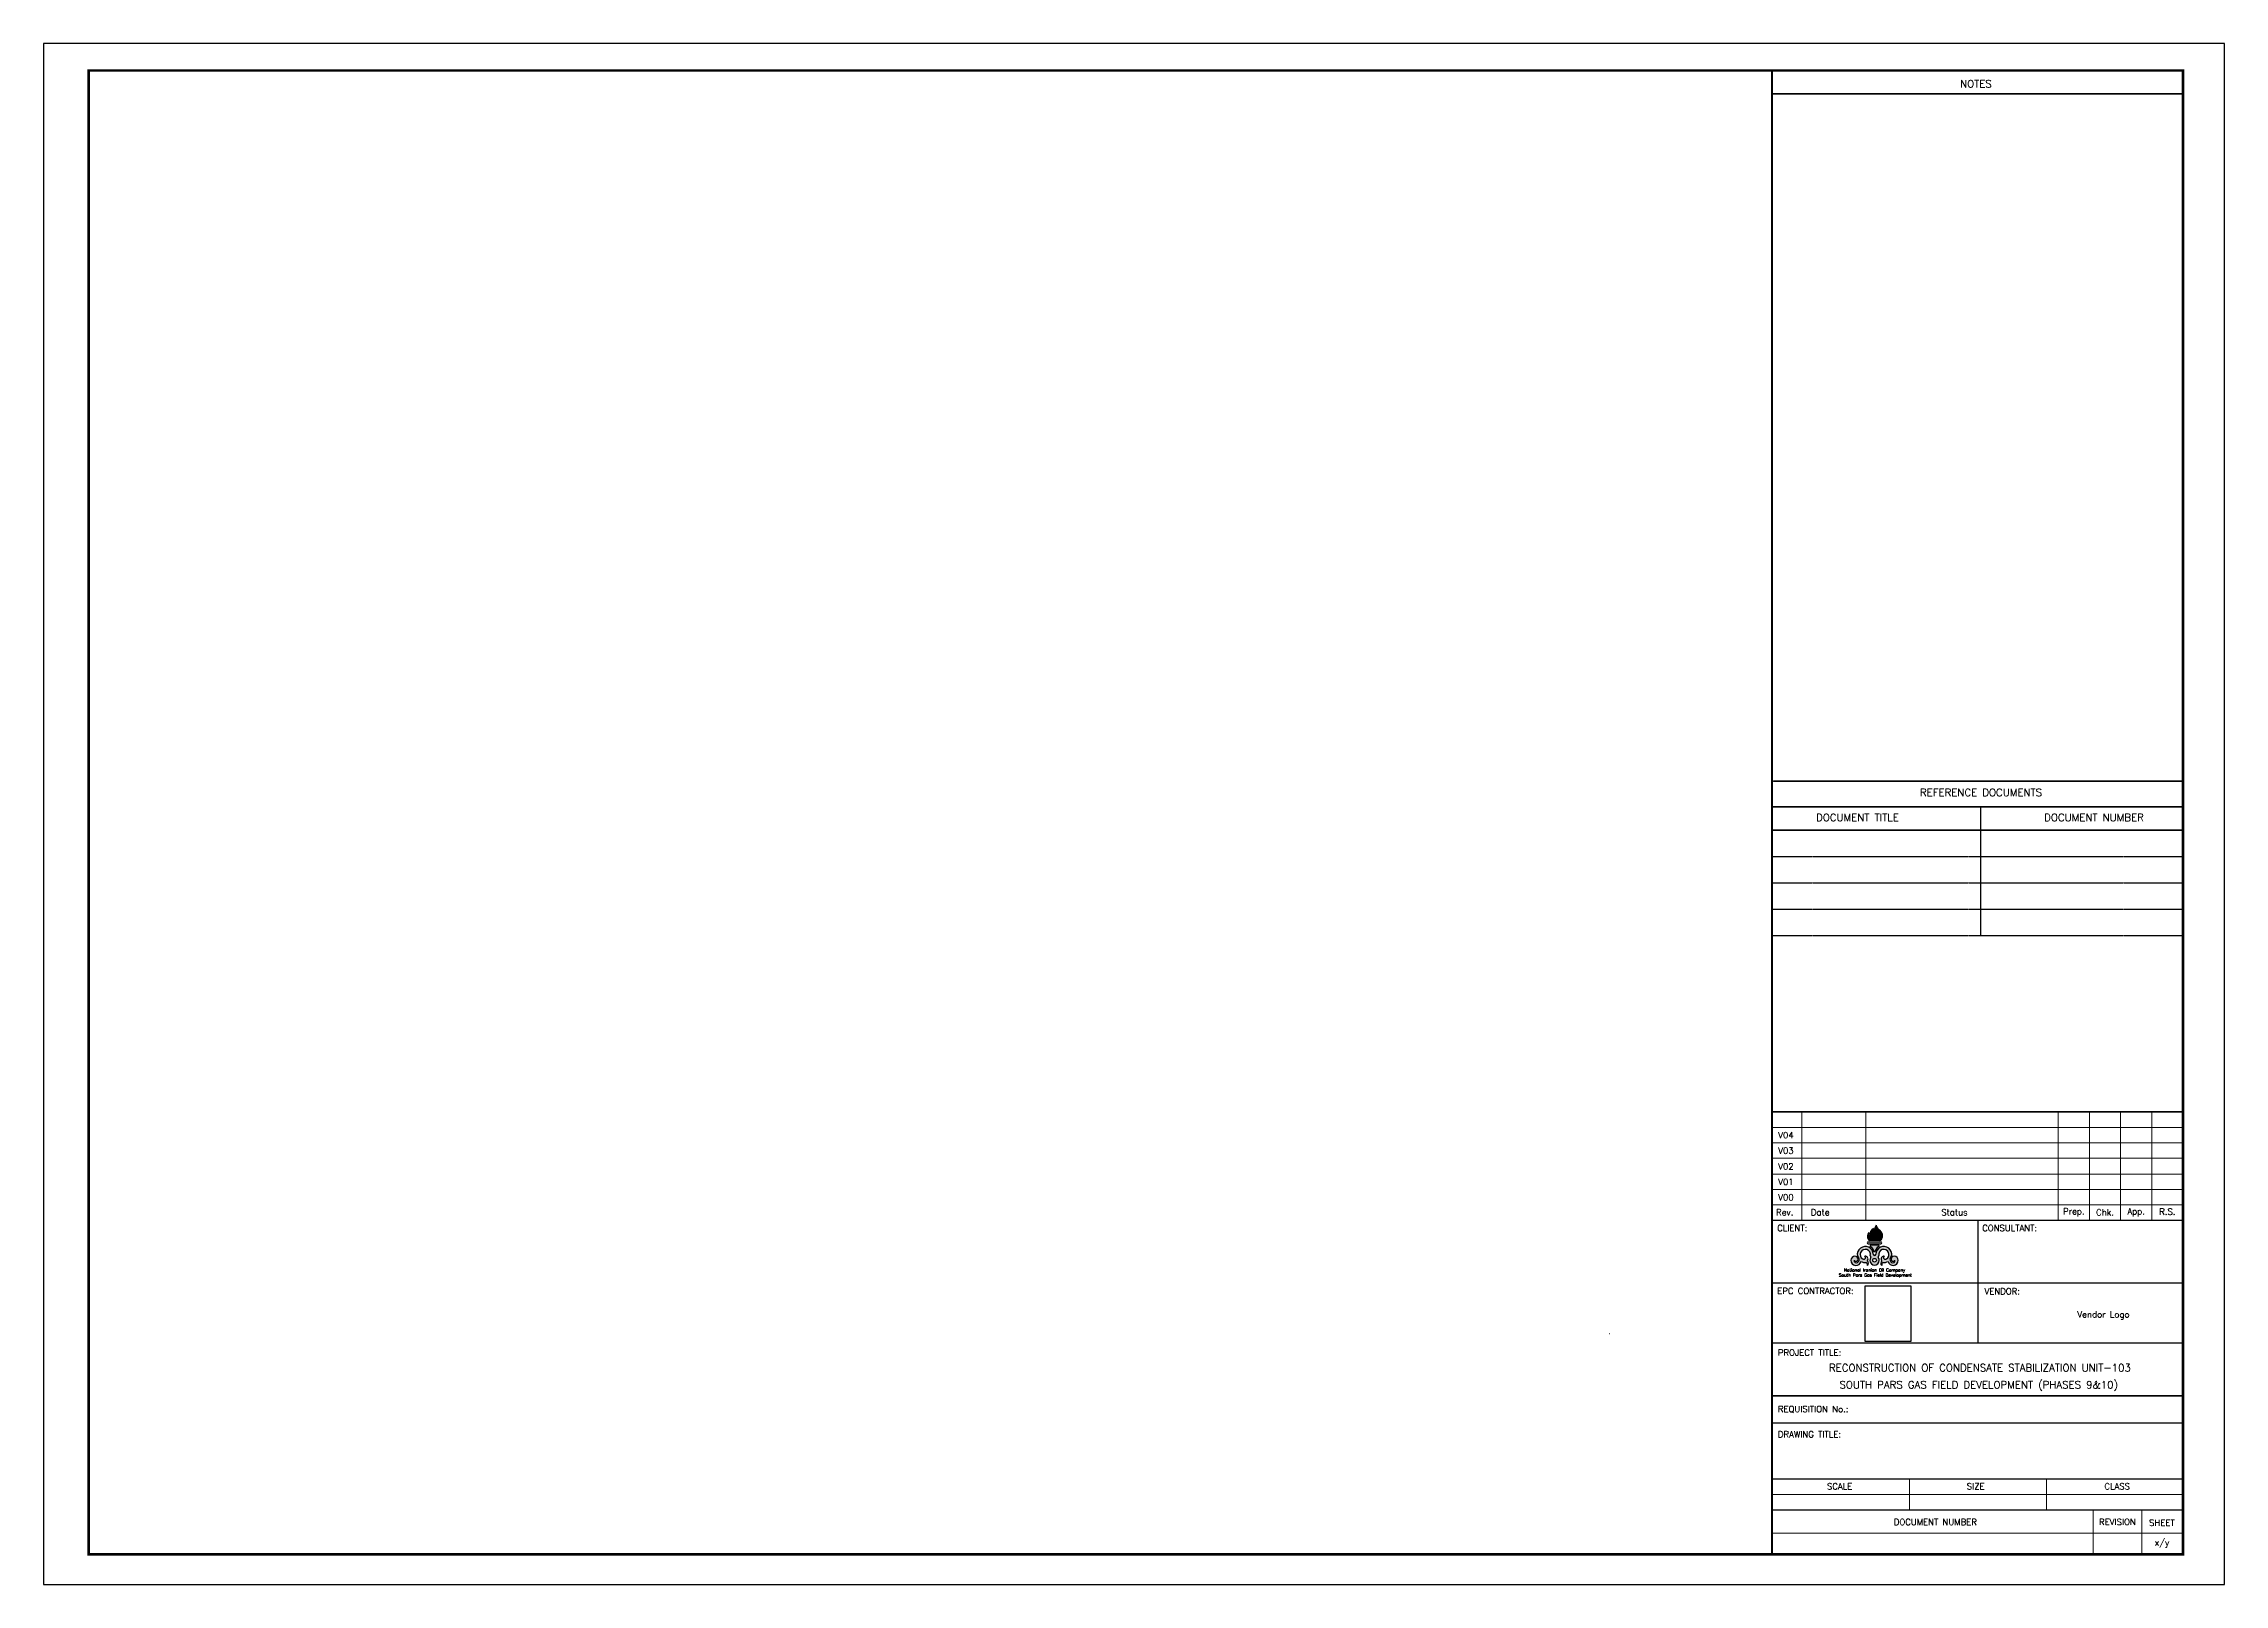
# Model space of a CAD drawing. Extents: x 135896 to 236816, y -248838 to -177558.
import ezdxf
from ezdxf.enums import TextEntityAlignment as Align

# ---------------------------------------------------------------- set-up
doc = ezdxf.new("R2010")
doc.units = 0
doc.header["$MEASUREMENT"] = 0
doc.linetypes.add('HIDDEN2', pattern=[0.1875, 0.125, -0.0625])
doc.layers.get('0').update_dxf_attribs({"color": 4, "linetype": 'CONTINUOUS'})
for name, color, linetype in [('BODY', 7, 'CONTINUOUS'), ('cdrTEXT2', 2, 'CONTINUOUS'), ('PLTF', 205, 'CONTINUOUS'), ('rev.02', 6, 'CONTINUOUS')]:
    doc.layers.add(name, color=color, linetype=linetype)
for name, color, linetype, lineweight in [('TEXT', 2, 'CONTINUOUS', 5), ('TITEL', 7, 'CONTINUOUS', 18), ('TITLE', 2, 'CONTINUOUS', 18), ('TITLE-NOTE', 7, 'CONTINUOUS', 18)]:
    doc.layers.add(name, color=color, linetype=linetype, lineweight=lineweight)
doc.styles.add('ROMAND', font='romand.shx', dxfattribs={"width": 0.8})
doc.styles.add('ROMANS', font='romans.shx')
picture_1 = doc.add_image_def('image1.png', size_in_pixel=(1920, 2323))

msp = doc.modelspace()

# ---------------------------------------------------------------- hatches: boundary and pattern name
at = {"layer": 'BODY'}
h = msp.add_hatch(color=182, dxfattribs=at)
h.dxf.hatch_style = 1
h.paths.add_polyline_path([(220684, -233565, -0.404611), (220627, -233621, -0.4069749), (220569, -233565, 1.0723337), (219832, -233642, -0.5070389), (219836, -233949, -0.7444985), (219686, -233845, 0.767327), (219864, -233797, 0.4142136), (219721, -233654, 0.4142136), (219531, -233845, 0.9012045), (220002, -233894, 0.1694566), (220241, -233947, -0.224433), (220297, -234081, 0.496136), (220286, -233880), (220304, -233853, 0.6478237), (220179, -233655, -0.994992), (220079, -233784, -1.9787024), (220431, -233630, 0.2565572), (220438, -233656), (220453, -233671, -0.3807343), (220455, -233709, 2.0674109), (220799, -233709, -0.3807343), (220801, -233671), (220815, -233656, 0.2565572), (220823, -233630, -1.9787024), (221174, -233784, -0.994992), (221075, -233655, 0.6478237), (220950, -233853), (220968, -233880, 0.496136), (220957, -234081, -0.224433), (221012, -233947, 0.1694566), (221251, -233894, 0.9012045), (221723, -233845, 0.4142136), (221532, -233654, 0.4142136), (221389, -233797, 0.767327), (221567, -233845, -0.7444985), (221417, -233949, -0.5070389), (221422, -233642, 1.0723313)])
h.paths.add_polyline_path([(220713, -233845, -1), (220541, -233845, -1)], flags=16)
h.paths.add_polyline_path([(220823, -233206, 0.7533283), (220808, -233153), (220446, -233153, 0.7533283), (220430, -233206, -0.2034443), (220627, -233487, -0.2034443)])
h.paths.add_polyline_path([(220960, -233038, -0.4293217), (220923, -233077), (220330, -233077, -0.4142135), (220293, -233040, -0.4293217), (220330, -233001), (220923, -233001, -0.4142135)])
h = msp.add_hatch(color=12, dxfattribs=at)
h.dxf.hatch_style = 1
h.paths.add_polyline_path([(220872, -232450, -0.2819818), (220703, -232219, 0.1684992), (220619, -232591, -0.2677773), (220572, -232372, 0.3731097), (220446, -232705, -0.238507), (220360, -232562, 0.3072083), (220325, -232874, 0.2780843), (220410, -232924), (220865, -232924, 0.2648582), (220947, -232878, 0.3701954)])

# ---------------------------------------------------------------- linework, layer by layer
at = {"color": 7, "true_color": 0xffffff}
for p, q in [((225414, -231999), (225414, -237675)), ((234899, -234903), (215879, -234903))]:
    msp.add_line(p, q, dxfattribs=at)
msp.add_lwpolyline([(135896, -248838), (236816, -248838), (236816, -177558), (135896, -177558)], close=True)
at = {"layer": 'BODY', "color": 182}
for p, q in [((220923, -233001), (220330, -233001)), ((220330, -233077), (220923, -233077)), ((220304, -233853), (220286, -233880)), ((220438, -233656), (220453, -233671)), ((220808, -233153), (220446, -233153)), ((220815, -233656), (220801, -233671)), ((220950, -233853), (220968, -233880))]:
    msp.add_line(p, q, dxfattribs=at)
at = {"layer": 'BODY', "color": 12}
msp.add_line((220865, -232924), (220410, -232924), dxfattribs=at)
at = {"layer": 'BODY', "color": 182}
msp.add_circle((220627, -233845), 85.8, dxfattribs=at)
at = {"layer": 'BODY', "color": 12}
for centre, radius, start, end in [((220572, -232743), 279, 139.52878, 207.83835), ((220410, -232829), 95.3, 207.83835, 270), ((220544, -232549), 185, 184.26713, 237.92642), ((220701, -232611), 272, 118.44444, 200.28856), ((220786, -232440), 224, 162.28315, 222.2464), ((221197, -232526), 581, 148.1927, 186.45051), ((220976, -232197), 273, 184.7437, 247.73364), ((220865, -232829), 95.3, 270, 329.33854), ((220660, -232708), 334, 329.33854, 50.59581)]:
    msp.add_arc(centre, radius, start, end, dxfattribs=at)
at = {"layer": 'BODY', "color": 182}
for centre, radius, start, end in [((220330, -233038), 37.2, 90, 180), ((220330, -233040), 37.2, 180, 270), ((220923, -233038), 37.2, 0, 90), ((220923, -233040), 37.2, 270, 0), ((219721, -233845), 191, 90, 180), ((219769, -233845), 238, 180, 348.10127), ((219777, -233874), 95.3, 161.78653, 308.45705), ((219769, -233797), 95.3, 210, 0), ((219721, -233797), 143, 0, 90), ((220198, -233578), 372, 1.88482, 189.88083), ((219721, -233797), 191, 307.07792, 54.62505), ((220198, -233578), 238, 347.44282, 240.19803), ((220198, -233578), 372, 238.2244, 276.69552), ((220129, -233720), 81.4, 232.6795, 52.10419), ((220197, -233782), 128, 326.46057, 98.20507), ((220127, -234073), 170, 357.25036, 47.84819), ((220215, -233985), 126, 310.44129, 55.99195), ((220627, -233845), 219, 141.62581, 38.37419), ((220446, -233182), 28.6, 90, 237.96699), ((220198, -233578), 438, 11.96875, 57.96699), ((220458, -233636), 28.6, 167.44282, 225), ((220433, -233691), 28.6, 321.62581, 45), ((220627, -233564), 57.2, 181.88482, 270), ((221056, -233578), 438, 122.03301, 168.03125), ((220627, -233564), 57.2, 270, 358.11518), ((221056, -233578), 372, 350.11917, 178.11518), ((220821, -233691), 28.6, 135, 218.37419), ((220808, -233182), 28.6, 302.03301, 90), ((220795, -233636), 28.6, 315, 12.55718), ((221056, -233578), 238, 299.80197, 192.55718), ((221039, -233985), 126, 124.00805, 229.55871), ((221057, -233782), 128, 81.79493, 213.53943), ((221126, -234073), 170, 132.15181, 182.74964), ((221056, -233578), 372, 263.30448, 301.7756), ((221125, -233720), 81.4, 127.89581, 307.3205), ((221485, -233845), 238, 191.89873, 0), ((221532, -233797), 191, 125.37495, 232.92208), ((221532, -233797), 143, 90, 180), ((221485, -233797), 95.3, 180, 330), ((221477, -233874), 95.3, 231.54295, 18.21347), ((221532, -233845), 191, 0, 90)]:
    msp.add_arc(centre, radius, start, end, dxfattribs=at)
at = {"layer": 'PLTF'}
for p, q in [((208345, -237243), (208343, -237240)), ((208350, -237244), (208345, -237243)), ((208356, -237243), (208350, -237244)), ((208358, -237240), (208356, -237243))]:
    msp.add_line(p, q, dxfattribs=at)
at = {"layer": 'rev.02', "color": 0, "linetype": 'HIDDEN2'}
for p, q in [((225526, -212869), (225526, -218817)), ((215879, -215162), (234899, -215162)), ((215879, -216380), (234899, -216380)), ((215879, -217598), (234899, -217598)), ((215879, -218817), (234899, -218817))]:
    msp.add_line(p, q, dxfattribs=at)
at = {"layer": 'TEXT'}
msp.add_line((215937, -211679), (234958, -211679), dxfattribs=at)
at = {"layer": 'TEXT', "color": 0}
msp.add_line((215879, -212869), (234899, -212869), dxfattribs=at)
at = {"layer": 'TITEL'}
msp.add_line((220226, -231999), (220226, -226983), dxfattribs=at)
at = {"layer": 'TITEL', "const_width": 74.9}
msp.add_lwpolyline([(215937, -211679), (234958, -211679)], dxfattribs=at)
at = {"layer": 'TITEL', "color": 0, "const_width": 74.9}
msp.add_lwpolyline([(215879, -212869), (234899, -212869)], dxfattribs=at)
at = {"layer": 'TITLE', "color": 7}
for p, q in [((217257, -231999), (217257, -226983)), ((229129, -231999), (229129, -226983)), ((230572, -231999), (230572, -226983)), ((233457, -231999), (233457, -226983)), ((230749, -245413), (230749, -247451)), ((232989, -245414), (232989, -247450))]:
    msp.add_line(p, q, dxfattribs=at)
for points, const_width in [([(215879, -247450), (215879, -178803)], 103), ([(215879, -237675), (234899, -237675)], 59.9)]:
    msp.add_lwpolyline(points, dxfattribs=dict(at, const_width=const_width))
at = {"layer": 'TITLE-NOTE'}
for p, q in [((215879, -226983), (234899, -226983)), ((232014, -231999), (232014, -226983)), ((215879, -227697), (234899, -227697)), ((215879, -228410), (234899, -228410)), ((215879, -229123), (234899, -229123)), ((215879, -229859), (234899, -229859)), ((215879, -230572), (234899, -230572)), ((215879, -231286), (234899, -231286)), ((215879, -240111), (234366, -240111)), ((234899, -240111), (215879, -240111)), ((222244, -243970), (222244, -245394)), ((228584, -243970), (228584, -245394)), ((215904, -244680), (234924, -244680)), ((215904, -244680), (234924, -244680)), ((215904, -245394), (234924, -245394)), ((215904, -245394), (234924, -245394)), ((215904, -245394), (234924, -245394)), ((215879, -246463), (234899, -246463))]:
    msp.add_line(p, q, dxfattribs=at)
at = {"layer": 'TITLE-NOTE', "const_width": 120}
msp.add_lwpolyline([(137987, -178803), (234899, -178803), (234899, -247450), (137987, -247450)], close=True, dxfattribs=at)
at = {"layer": 'TITLE-NOTE'}
for points, const_width in [([(215879, -179877), (234899, -179877)], 74.9), ([(215879, -213944), (234899, -213944)], 74.9), ([(215879, -226983), (234899, -226983)], 74.9), ([(215879, -231999), (234899, -231999)], 59.9), ([(215879, -240111), (234899, -240111)], 74.9), ([(215879, -241368), (234899, -241368)], 59.9), ([(215916, -243970), (234912, -243970)], 59.9), ([(215904, -245394), (234924, -245394)], 59.9)]:
    msp.add_lwpolyline(points, dxfattribs=dict(at, const_width=const_width))
for p in [(222248, -243970), (228580, -243970)]:
    msp.add_point(p, dxfattribs=at)

# ---------------------------------------------------------------- texts
at = {"layer": 'cdrTEXT2', "style": 'ROMAND'}
for s, p in [('South Pars Gas Field Development', (220667, -234550)), ('National Iranian Oil Company', (220627, -234319))]:
    msp.add_text(s, height=143.55, dxfattribs=at).set_placement(p, align=Align.MIDDLE)
at = {"layer": 'TITLE-NOTE', "style": 'ROMANS'}
for s, height, p in [('NOTES', 344.9, (224586, -179590)), ('CLIENT:', 287.4, (216123, -232500)), ('CONSULTANT:', 287.44, (225609, -232500)), ('EPC CONTRACTOR:', 287.44, (216123, -235404)), ('VENDOR:', 287.4, (225717, -235423)), ('PROJECT TITLE:', 287.44, (216155, -238257)), ('REQUISITION No.: ', 287.44, (216155, -240874)), ('DRAWING TITLE:', 287.44, (216155, -242042))]:
    msp.add_text(s, height=height, dxfattribs=at).set_placement(p)
for s, height, p in [('REFERENCE DOCUMENTS', 344.93, (225554, -212199)), ('DOCUMENT TITLE', 344.93, (219836, -213360)), ('DOCUMENT NUMBER', 344.93, (230784, -213360)), ('V04', 287.4, (216524, -228056)), ('V03', 287.4, (216524, -228769)), ('V02', 287.4, (216524, -229505)), ('V01', 287.4, (216524, -230218)), ('V00', 287.4, (216524, -230931)), ('Rev.', 287.4, (216473, -231626)), ('Date', 287.4, (218114, -231626)), ('Status', 287.4, (224326, -231626)), ('Prep.', 287.4, (229851, -231626)), ('Chk.', 287.4, (231293, -231626)), ('App.', 287.4, (232735, -231626)), ('R.S.', 287.4, (234178, -231591)), ('DOCUMENT NUMBER', 287.44, (223440, -245953)), ('REVISION', 287.4, (231866, -245948)), ('SHEET', 287.4, (233924, -245990)), ('x/y', 287.4, (233931, -246921))]:
    msp.add_text(s, height=height, dxfattribs=at).set_placement(p, align=Align.MIDDLE)
at = {"layer": 'TITLE-NOTE', "color": 1, "style": 'ROMANS'}
msp.add_text('Vendor Logo', height=287.44, dxfattribs=at).set_placement((230014, -236493))
at = {"layer": 'TITLE-NOTE', "style": 'ROMANS'}
for s, p in [('RECONSTRUCTION OF CONDENSATE STABILIZATION UNIT-103 ', (225621, -238815)), ('SOUTH PARS GAS FIELD DEVELOPMENT (PHASES 9&10)', (225450, -239603))]:
    msp.add_text(s, height=344.93, dxfattribs=at).set_placement(p, align=Align.MIDDLE_CENTER)
for s, p in [('SCALE', (219010, -244448)), ('SIZE', (225307, -244448)), ('CLASS', (231854, -244448))]:
    msp.add_text(s, height=287.4, dxfattribs=at).set_placement(p, align=Align.CENTER)

# ---------------------------------------------------------------- pictures from other files: only their frames are drawn
at = {"linetype": 'HIDDEN2'}
image = msp.add_image(picture_1, insert=(220191, -237597), size_in_units=(2119, 2564), dxfattribs=at)
image.dxf.flags = 7

doc.saveas('drawing.dxf')
